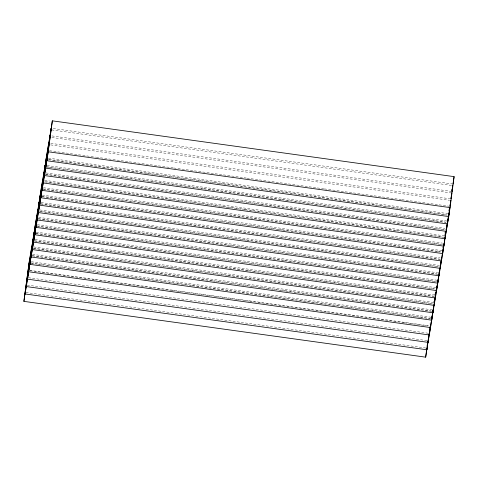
<?xml version="1.0" encoding="UTF-8"?>
<svg xmlns="http://www.w3.org/2000/svg" width="478" height="478" viewBox="0 0 478 478"><rect width="100%" height="100%" fill="white"/><g stroke="black" fill="none" stroke-linecap="round" stroke-linejoin="round"><path stroke-width="0.36" stroke-dasharray="2.39 1.79" d="M446.153 226.196L446.344 224.72M430.033 324.144L430.242 322.764M433.564 302.634L433.773 301.254M434.777 295.231L434.986 293.851M437.203 280.431L437.412 279.05M442.048 250.825L442.359 248.757M442.467 248.064L442.67 246.69M444.367 236.712L444.785 233.957M444.887 233.264L445.096 231.884M446.099 225.867L446.309 224.487M448.525 211.061L448.734 209.681M53.207 128.528L452.188 183.934M51.672 129.897L452.051 185.5M51.994 135.925L450.981 191.337M51.851 137.491L450.838 192.903M50.782 143.328L449.768 198.734M50.638 144.894L449.625 200.3M49.569 150.731L95.606 157.125M96.305 157.22L99.788 157.704M100.488 157.8L173.03 167.874M173.729 167.969L177.219 168.453M177.912 168.555L246.272 178.043M246.971 178.145L250.454 178.629M251.153 178.724L254.643 179.208M255.342 179.304L323.696 188.798M324.395 188.894L327.884 189.378M328.577 189.473L332.067 189.963M332.766 190.059L401.126 199.553M401.819 199.649L405.308 200.133M406.007 200.228L409.491 200.712M410.19 200.808L449.254 206.233M48.356 158.128L448.041 213.636M49.162 159.479L446.751 214.694M48.218 159.694L68.444 162.502M69.143 162.604L72.632 163.088M73.325 163.183L76.815 163.667M77.514 163.763L145.868 173.257M146.567 173.353L150.056 173.837M150.755 173.938L223.298 184.012M223.991 184.108L227.48 184.592M228.179 184.687L300.722 194.761M301.421 194.857L304.904 195.341M305.603 195.442L373.963 204.931M374.662 205.032L378.146 205.516M378.845 205.612L382.334 206.096M383.027 206.191L447.205 215.106M47.143 165.531L446.828 221.033M46.551 166.685L445.538 222.091M47.005 167.097L48.398 167.288M49.097 167.39L52.586 167.874M53.285 167.969L56.768 168.453M57.468 168.549L125.828 178.043M126.521 178.139L130.01 178.623M130.709 178.718L134.198 179.202M134.892 179.304L203.252 188.798M203.951 188.894L207.434 189.378M208.133 189.473L211.623 189.957M212.322 190.053L280.676 199.547M281.375 199.643L284.864 200.127M285.557 200.228L358.1 210.302M358.799 210.398L362.288 210.882M362.987 210.977L435.53 221.051M436.223 221.147L439.712 221.631M440.411 221.732L445.992 222.503M45.936 172.928L444.916 228.341M45.338 174.088L444.325 229.494M45.792 174.5L109.964 183.409M110.663 183.504L114.152 183.988M114.845 184.09L183.205 193.578M183.905 193.68L187.394 194.164M188.087 194.259L191.576 194.743M192.276 194.839L260.63 204.333M261.329 204.429L264.818 204.913M265.517 205.008L269 205.498M269.7 205.594L338.06 215.088M338.753 215.184L342.242 215.668M342.941 215.763L346.425 216.247M347.124 216.343L415.484 225.837M416.183 225.933L419.666 226.417M420.365 226.518L445.478 230.002M44.723 180.331L444.403 235.839M45.524 181.682L443.112 236.897M44.579 181.897L89.918 188.195M90.617 188.29L94.106 188.774M94.805 188.876L167.348 198.95M168.041 199.045L171.53 199.529M172.229 199.625L244.772 209.699M245.471 209.794L248.954 210.278M249.653 210.38L318.013 219.868M318.707 219.97L322.196 220.454M322.895 220.549L326.384 221.033M327.077 221.129L395.437 230.623M396.137 230.719L399.62 231.203M400.319 231.298L403.808 231.788M404.507 231.884L444.265 237.405M43.51 187.734L442.497 243.141M42.918 188.888L441.905 244.294M43.367 189.3L69.878 192.981M70.571 193.076L74.06 193.56M74.759 193.656L78.243 194.14M78.942 194.241L147.302 203.73M148.001 203.831L151.484 204.315M152.183 204.411L155.673 204.895M156.366 204.99L224.726 214.485M225.425 214.58L228.914 215.064M229.607 215.166L302.15 225.24M302.849 225.335L306.338 225.819M307.037 225.915L379.58 235.989M380.273 236.084L383.762 236.568M384.461 236.67L443.052 244.802M42.297 195.132L441.983 250.639M41.706 196.291L440.692 251.697M42.16 196.703L54.014 198.346M54.713 198.442L58.202 198.926M58.896 199.027L127.256 208.516M127.955 208.617L131.438 209.101M132.137 209.197L135.627 209.681M136.326 209.776L204.68 219.271M205.379 219.366L208.868 219.85M209.561 219.946L213.051 220.43M213.75 220.531L282.11 230.02M282.803 230.121L286.292 230.605M286.991 230.701L290.475 231.185M291.174 231.28L359.534 240.775M360.233 240.87L363.716 241.354M364.415 241.456L436.958 251.53M437.657 251.625L441.14 252.109M41.084 202.535L440.071 257.941M40.493 203.688L439.479 259.1M40.947 204.1L111.398 213.887M112.091 213.983L115.58 214.467M116.279 214.562L188.822 224.636M189.521 224.732L193.004 225.216M193.704 225.317L262.064 234.806M262.757 234.907L266.246 235.391M266.945 235.487L270.434 235.971M271.128 236.066L339.488 245.561M340.187 245.656L343.67 246.14M344.369 246.236L347.859 246.72M348.558 246.821L416.912 256.31M417.611 256.411L421.1 256.895M421.793 256.991L425.283 257.475M425.982 257.57L440.626 259.608M39.871 209.938L439.557 265.439M39.28 211.091L438.266 266.497M40.433 211.599L91.352 218.667M92.045 218.769L95.534 219.253M96.233 219.348L99.723 219.832M100.416 219.928L168.776 229.422M169.475 229.518L172.958 230.002M173.657 230.103L246.2 240.177M246.899 240.273L250.388 240.757M251.081 240.852L323.63 250.926M324.323 251.022L327.812 251.506M328.511 251.607L396.865 261.096M397.565 261.197L401.054 261.681M401.753 261.777L405.236 262.261M405.936 262.356L439.419 267.005M38.664 217.335L437.645 272.747M38.067 218.494L437.053 273.9M38.521 218.9L71.306 223.453M72.005 223.555L75.488 224.039M76.187 224.134L79.677 224.618M80.376 224.714L148.73 234.208M149.429 234.304L152.918 234.788M153.611 234.883L157.101 235.367M157.8 235.469L226.154 244.957M226.853 245.059L230.342 245.543M231.041 245.638L234.525 246.122M235.224 246.218L303.584 255.712M304.277 255.808L307.766 256.292M308.465 256.393L381.008 266.467M381.707 266.563L385.19 267.047M385.889 267.142L438.207 274.408M37.451 224.738L437.131 280.239M36.86 225.891L435.84 281.297M37.308 226.303L55.448 228.825M56.141 228.92L59.631 229.404M60.33 229.5L132.872 239.574M133.571 239.669L137.055 240.153M137.754 240.255L206.114 249.743M206.807 249.845L210.296 250.329M210.995 250.424L214.479 250.908M215.178 251.004L283.538 260.498M284.237 260.594L287.72 261.078M288.419 261.173L291.909 261.657M292.602 261.759L360.962 271.247M361.661 271.349L365.15 271.833M365.843 271.928L369.333 272.412M370.032 272.508L436.994 281.811M36.238 232.141L435.918 287.642M35.647 233.294L434.633 288.7M36.095 233.706L39.584 234.19M40.283 234.286L43.773 234.77M44.466 234.865L112.826 244.36M113.525 244.455L117.008 244.939M117.708 245.035L190.25 255.115M190.949 255.21L194.438 255.694M195.132 255.79L267.674 265.864M268.373 265.959L271.863 266.443M272.562 266.545L340.916 276.033M341.615 276.135L345.104 276.619M345.797 276.714L349.287 277.198M349.986 277.294L418.346 286.788M419.039 286.884L422.528 287.368M423.227 287.463L426.711 287.947M427.41 288.049L435.781 289.208M35.025 239.538L434.711 295.046M34.434 240.691L433.421 296.103M34.888 241.103L92.78 249.146M93.479 249.241L96.968 249.725M97.661 249.821L101.151 250.305M101.85 250.406L170.204 259.895M170.903 259.996L174.392 260.48M175.091 260.576L178.575 261.06M179.274 261.155L247.634 270.65M248.327 270.745L251.816 271.229M252.515 271.325L325.058 281.405M325.757 281.5L329.24 281.984M329.94 282.08L402.482 292.154M403.181 292.249L406.67 292.733M407.364 292.835L434.568 296.611M33.813 246.941L433.498 302.443M33.221 248.094L432.208 303.5M33.675 248.506L76.922 254.511M77.615 254.607L81.105 255.091M81.804 255.192L150.158 264.681M150.857 264.782L154.346 265.266M155.045 265.362L158.529 265.846M159.228 265.941L227.588 275.436M228.287 275.531L231.77 276.015M232.469 276.111L235.959 276.595M236.652 276.696L305.012 286.185M305.711 286.286L309.194 286.77M309.893 286.866L313.383 287.35M314.082 287.445L382.436 296.94M383.135 297.035L386.624 297.519M387.317 297.621L433.355 304.014M32.6 254.338L432.285 309.846M32.008 255.497L430.995 310.903M32.462 255.909L56.876 259.297M57.575 259.393L61.059 259.877M61.758 259.972L134.3 270.052M134.999 270.148L138.489 270.632M139.182 270.727L211.724 280.801M212.423 280.897L215.913 281.381M216.612 281.482L284.966 290.971M285.665 291.072L289.154 291.556M289.847 291.652L293.337 292.136M294.036 292.231L362.39 301.726M363.089 301.821L366.578 302.305M367.277 302.401L370.761 302.885M371.46 302.986L432.148 311.411M31.393 261.741L431.072 317.249M30.795 262.894L429.782 318.306M31.249 263.306L36.83 264.083M37.529 264.179L41.012 264.663M41.711 264.758L45.201 265.242M45.9 265.344L114.254 274.832M114.953 274.934L118.442 275.418M119.136 275.513L122.625 275.997M123.324 276.093L191.684 285.587M192.377 285.683L195.866 286.167M196.566 286.262L269.108 296.342M269.807 296.438L273.291 296.922M273.99 297.017L346.532 307.091M347.231 307.187L350.715 307.671M351.414 307.772L419.774 317.261M420.473 317.362L423.956 317.846M424.655 317.942L428.145 318.426M428.838 318.521L430.935 318.814M29.588 270.297L428.569 325.703M30.036 270.709L94.208 279.618M94.907 279.72L98.396 280.204M99.095 280.299L102.579 280.783M103.278 280.879L171.638 290.373M172.331 290.469L175.82 290.953M176.519 291.048L180.009 291.532M180.702 291.634L249.062 301.122M249.761 301.224L253.244 301.708M253.943 301.803L257.433 302.287M258.132 302.383L326.486 311.877M327.185 311.973L330.674 312.457M331.368 312.552L403.91 322.632M404.609 322.728L408.098 323.212M408.798 323.307L429.722 326.211M28.375 277.7L428.754 333.297M27.162 285.097L427.541 340.7M25.949 292.5L426.328 348.104"/><path stroke-width="0.72" d="M427.027 348.199L425.677 357.168L23.9 301.367L29.295 261.448L30.694 261.645M29.295 261.448L23.9 301.367M428.82 336.375L426.89 349.765L25.113 293.97L30.508 254.051L26.326 286.567L428.103 342.362L430.224 327.502M431.771 319.286L429.31 334.964L27.539 279.164L32.934 239.251L28.746 271.767L430.523 327.561L431.682 318.718M29.959 264.364L35.354 224.445L29.959 264.364L431.736 320.158L433.086 311.196M31.172 256.967L36.567 217.048L31.172 256.967L432.949 312.761L434.197 304.48M32.385 249.564L37.78 209.645L32.385 249.564L434.161 305.358L435.512 296.39M437.4 283.83L435.374 297.961L33.597 242.161L38.993 202.242L34.81 234.764L436.581 290.558L438.416 277.903M41.598 195.036L40.206 194.845L34.81 234.764M439.145 274.187L437.794 283.155L36.017 227.361L41.419 187.442L37.23 219.958L439.007 275.758L440.358 266.79M44.024 180.236L42.626 180.039L37.23 219.958M441.57 259.387L440.22 268.355L38.443 212.561L43.839 172.642L39.656 205.158L441.433 260.952L442.783 251.99M46.45 165.436L45.052 165.239L39.656 205.158M40.869 197.761L46.264 157.842L40.869 197.761L442.646 253.555L443.996 244.587M445.209 237.184L443.853 246.152L42.082 190.358L47.477 150.439L43.289 182.954L445.066 238.749L446.996 225.365M448.4 216.486L446.279 231.352L44.502 175.557L49.897 135.638L45.715 168.154L447.492 223.949L449.804 207.613M46.928 160.751L52.323 120.832L454.1 176.633L450.055 207.583L448.705 216.552L46.928 160.751L52.323 120.832M425.677 357.168L426.83 348.325M427.123 346.114L427.314 344.638M427.123 347.458L427.798 342.302M426.89 349.765L428.234 339.446M429.011 334.899L429.202 333.429M428.103 342.362L429.256 333.519M429.447 332.049L429.638 330.573M429.931 328.362L430.122 326.886M430.415 326.026L430.606 324.556M429.31 334.964L430.66 324.646M431.873 317.243L432.064 315.773M431.873 318.593L432.644 312.702M432.841 311.226L433.032 309.75M431.736 320.158L433.086 309.846M433.277 308.37L433.468 306.894M432.949 312.761L434.102 303.918M434.299 303.793L434.592 301.582M434.783 300.106L435.07 297.896M434.161 305.358L435.41 295.78M435.703 293.57L435.894 292.094M435.374 297.961L436.378 289.758M436.623 288.377L436.814 286.902M437.591 282.361L437.782 280.885M436.581 290.558L437.448 283.926M437.645 282.45L437.836 280.98M438.607 276.433L438.804 274.958M438.995 273.482L439.186 272.012M437.794 283.155L438.858 275.053M439.049 273.577L439.24 272.101M439.007 275.758L440.262 266.174M440.453 264.704L440.644 263.229M440.453 266.055L441.128 260.892M441.421 258.682L441.612 257.206M440.22 268.355L441.182 260.988M441.469 258.777L441.666 257.301M441.433 260.952L442.682 251.374M442.879 251.249L443.166 249.038M443.363 247.568L443.554 246.092M442.646 253.555L443.608 246.182M443.799 244.712L443.99 243.236M444.283 241.026L444.474 239.55M443.853 246.152L444.958 237.219M445.299 235.098L445.49 233.623M445.305 236.449L445.98 231.292M446.171 229.816L446.362 228.341M445.066 238.749L446.028 231.382M446.225 229.906L446.416 228.436M447.187 223.889L447.384 222.413M446.279 231.352L447.432 222.509M447.629 221.033L447.82 219.557M448.597 215.016L448.788 213.541M447.492 223.949L448.454 216.582M448.645 215.106L448.842 213.63M450.001 206.138L450.288 203.927M450.479 202.457L450.772 200.246M450.963 198.77L451.25 196.56M451.441 195.084L451.734 192.873M451.925 191.403L452.212 189.192M452.409 187.717L452.696 185.506M448.705 216.552L449.858 207.709M450.049 206.233L450.342 204.022M450.533 202.547L450.82 200.336M451.017 198.86L451.304 196.649M451.495 195.179L451.788 192.969M451.979 191.493L452.266 189.282M452.457 187.806L452.75 185.595M30.371 255.616L31.721 246.648L26.326 286.567M32.791 240.816L34.147 231.848L27.539 279.164M25.113 293.97L26.463 285.002M40.206 194.845L38.855 203.813L40.248 204.004M41.275 189.007L42.626 180.039M43.701 174.207L45.052 165.239M33.597 242.161L34.948 233.198M36.017 227.361L37.374 218.392M47.334 152.004L48.69 143.036L43.289 182.954M38.443 212.561L39.794 203.592M49.76 137.204L51.11 128.235L45.715 168.154M42.082 190.358L43.432 181.389M44.502 175.557L45.852 166.589M451.955 190.238L452.158 188.858M452.475 186.79L452.678 185.41M452.959 184.215L454.1 176.633M48.278 151.789L450.055 207.583"/></g></svg>
